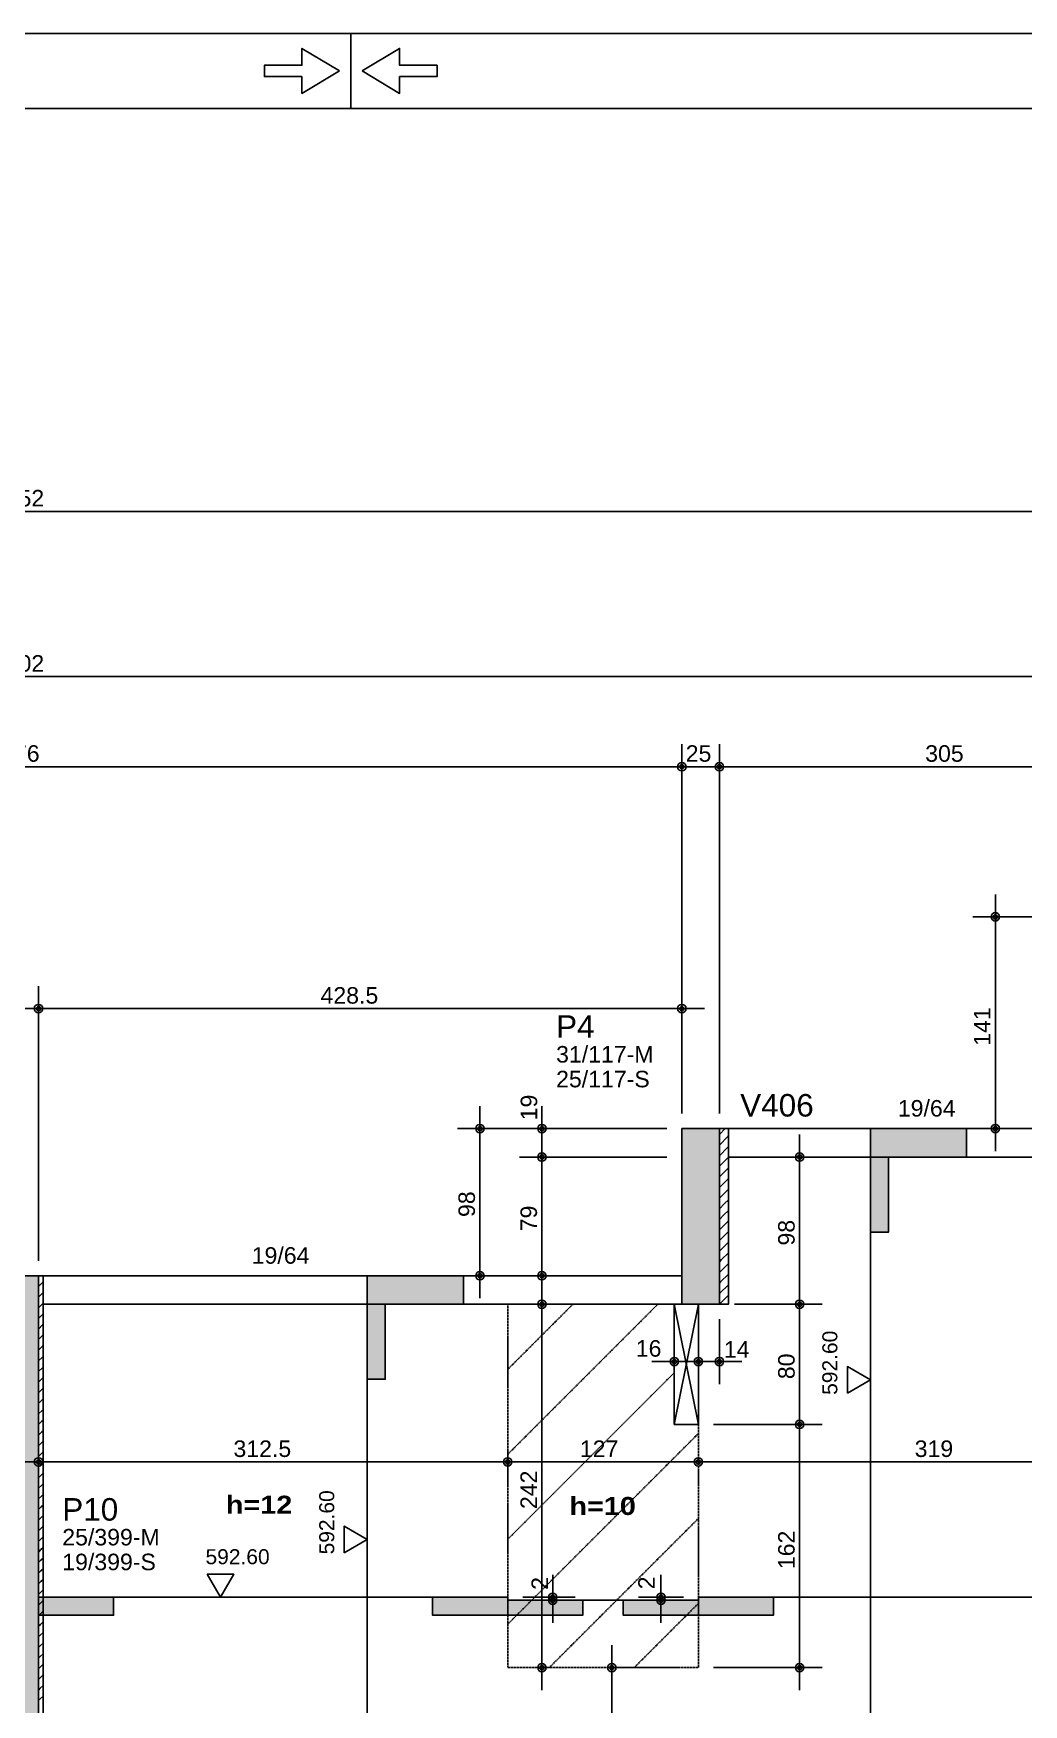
# Model space of a CAD drawing. Extents: x 0 to 7795, y 0 to 4205.
# Drawn here: x 2959 to 3618, y 3092 to 4205 of the extents above; entities that cross this region are included whole.
import ezdxf

# ---------------------------------------------------------------- set-up
doc = ezdxf.new("R2010")
doc.units = 0
doc.header["$MEASUREMENT"] = 0
doc.linetypes.add('ESTILO_TQS_0001', pattern=[1, 0.7, -0.3])
for name, color, linetype in [('MTH-179', 1, 'CONTINUOUS'), ('MTH-224', 4, 'CONTINUOUS'), ('MTH-230', 1, 'CONTINUOUS'), ('MTH-COTAS7', 31, 'CONTINUOUS'), ('MTH-DIM-PILAR', 3, 'CONTINUOUS'), ('MTH-DIM-VIGA', 3, 'CONTINUOUS'), ('MTH-FACE-VIGA', 7, 'CONTINUOUS'), ('MTH-LINHA-SEÇÃO', 16, 'CONTINUOUS'), ('MTH-MARGEM', 5, 'CONTINUOUS'), ('MTH-PILAR-SEGUE', 5, 'CONTINUOUS'), ('MTH-SIMB_COTA', 3, 'CONTINUOUS'), ('MTH-SOMBRA21', 150, 'CONTINUOUS'), ('MTH-SOMBRA25', 253, 'CONTINUOUS'), ('MTH-TIT1-PILAR', 5, 'CONTINUOUS'), ('MTH-TIT1-VIGA', 5, 'CONTINUOUS'), ('MTH-TRACEJADO-216', 1, 'CONTINUOUS'), ('MTH-TXT', 4, 'CONTINUOUS'), ('MTH-TXT-NEGRITO', 5, 'CONTINUOUS')]:
    doc.layers.add(name, color=color, linetype=linetype)
doc.styles.add('TQS_ARIAL', font='arial.ttf')
doc.styles.add('TQS_ARIAL_BLACK', font='ariblk.ttf')

msp = doc.modelspace()

# ---------------------------------------------------------------- linework, layer by layer
at = {"layer": 'MTH-179', "linetype": 'Continuous'}
for p, q in [((7795.004008, 4204.998269), (0.004008, 4204.998269)), ((3170.004008, 4154.998269), (3170.004008, 4204.998269))]:
    msp.add_line(p, q, dxfattribs=at)
for points in [[(3162.503275, 4179.998269), (3137.503275, 4164.998269), (3137.503275, 4176.248269), (3112.503275, 4176.248269), (3112.503275, 4183.748269), (3137.503275, 4183.748269), (3137.503275, 4194.998269), (3162.503275, 4179.998269)], [(3177.503275, 4179.998269), (3202.503275, 4164.998269), (3202.503275, 4176.248269), (3227.503275, 4176.248269), (3227.503275, 4183.748269), (3202.503275, 4183.748269), (3202.503275, 4194.998269), (3177.503275, 4179.998269)]]:
    msp.add_lwpolyline(points, dxfattribs=at)
at = {"layer": 'MTH-224', "linetype": 'Continuous'}
for points in [[(3500.790533, 3299.453145), (3516.089003, 3308.286149), (3500.790533, 3317.118273), (3500.790533, 3299.453145)], [(3165.675639, 3193.19002), (3180.974109, 3202.023023), (3165.675639, 3210.855148), (3165.675639, 3193.19002)], [(3074.408587, 3178.810307), (3083.24159, 3163.511837), (3092.073715, 3178.810307), (3074.408587, 3178.810307)]]:
    msp.add_lwpolyline(points, dxfattribs=at)
at = {"layer": 'MTH-230', "linetype": 'Continuous'}
for p, q in [((3401.511371, 3358.635498), (3385.511369, 3278.635497)), ((3385.511369, 3358.635498), (3401.511371, 3278.635497))]:
    msp.add_line(p, q, dxfattribs=at)
at = {"layer": 'MTH-COTAS7', "linetype": 'Continuous'}
for p, q in [((561.511366, 3886.665182), (5343.511366, 3886.665182)), ((2086.511366, 3776.636556), (3818.511366, 3776.636556)), ((3390.511366, 3485.6355), (3390.511366, 3731.636556)), ((3390.511366, 3485.6355), (3390.511366, 3731.636556)), ((3415.511366, 3485.635501), (3415.511366, 3731.636556)), ((3415.511366, 3485.635501), (3415.511366, 3731.636556)), ((2499.511366, 3716.636556), (3405.511366, 3716.636556)), ((3375.511366, 3716.636556), (3430.511366, 3716.636556)), ((3400.511366, 3716.636556), (3735.511366, 3716.636556)), ((3599.328166, 3460.635501), (3599.328166, 3631.636556)), ((3700.511366, 3616.636556), (3584.328166, 3616.636556)), ((2962.011366, 3387.635501), (2962.011366, 3570.540605)), ((2962.011366, 3387.635501), (2962.011366, 3570.540605)), ((3390.511366, 3485.6355), (3390.511366, 3570.540605)), ((2928.011366, 3555.540605), (2977.011366, 3555.540605)), ((2947.011366, 3555.540605), (3405.511366, 3555.540605)), ((3256.007995, 3362.635501), (3256.007995, 3490.6355)), ((3297.324079, 3441.635501), (3297.324079, 3490.6355)), ((3306.303287, 3475.6355), (3241.007995, 3475.6355)), ((3380.511366, 3475.6355), (3282.324079, 3475.6355)), ((3665.1708, 3475.635501), (3584.328166, 3475.635501)), ((3297.324079, 3362.635501), (3297.324079, 3471.635501)), ((3468.952843, 3343.6355), (3468.952843, 3471.635501)), ((3380.511366, 3456.635501), (3282.324079, 3456.635501)), ((3370.511366, 3456.635501), (3282.324079, 3456.635501)), ((3458.663286, 3456.635501), (3483.952843, 3456.635501)), ((3302.324079, 3377.635501), (3241.007995, 3377.635501)), ((3281.424297, 3377.635501), (3312.324079, 3377.635501)), ((3297.324079, 3101.618207), (3297.324079, 3373.635501)), ((3468.952843, 3263.635487), (3468.952843, 3373.6355)), ((3425.511366, 3358.6355), (3483.952843, 3358.6355)), ((3425.511366, 3358.6355), (3483.952843, 3358.6355)), ((3415.511366, 3348.6355), (3415.511366, 3305.419756)), ((3385.511366, 3328.635498), (3385.511366, 3335.419756)), ((3401.51137, 3328.635497), (3401.51137, 3335.419756)), ((3416.51137, 3320.419756), (3370.511366, 3320.419756)), ((3386.51137, 3320.419756), (3430.511366, 3320.419756)), ((3401.51137, 3325.419756), (3401.51137, 3305.419756)), ((3468.952843, 3101.618207), (3468.952843, 3293.635487)), ((3411.511371, 3278.635487), (3483.952843, 3278.635487)), ((3411.511371, 3278.635487), (3483.952843, 3278.635487)), ((2962.011366, 3262.863008), (2962.011366, 3238.623753)), ((3274.511333, 3261.519051), (3274.511333, 3238.623753)), ((2947.011366, 3253.623753), (3289.511333, 3253.623753)), ((3259.511333, 3253.623753), (3416.511366, 3253.623753)), ((3274.511333, 3253.384359), (3274.511333, 3238.623753)), ((3386.511366, 3253.623753), (3735.511366, 3253.623753)), ((3401.511366, 3248.496376), (3401.511366, 3238.623753)), ((3401.511366, 3246.423754), (3401.511366, 3238.623753)), ((3304.482815, 3146.511837), (3304.482815, 3178.511837)), ((3376.619606, 3146.511837), (3376.619606, 3178.511837)), ((3284.511333, 3163.511837), (3319.482815, 3163.511837)), ((3284.511333, 3161.511837), (3319.482815, 3161.511837)), ((3391.511366, 3163.511837), (3361.619606, 3163.511837)), ((3391.511366, 3161.511837), (3361.619606, 3161.511837)), ((3343.886591, 2982.635497), (3343.886591, 3131.618201)), ((3348.01135, 3116.618201), (3358.886591, 3116.618201)), ((3411.511371, 3116.618207), (3483.952843, 3116.618207))]:
    msp.add_line(p, q, dxfattribs=at)
at = {"layer": 'MTH-FACE-VIGA', "linetype": 'Continuous'}
for p, q in [((3415.511366, 3471.732146), (3419.414721, 3475.635501)), ((3415.511366, 3464.661078), (3421.242479, 3470.39219)), ((3415.511366, 3457.59001), (3420.860259, 3462.938903)), ((3420.860259, 3462.938903), (3421.511366, 3463.59001)), ((3421.242479, 3470.39219), (3421.511366, 3470.661078)), ((3415.511366, 3450.518942), (3420.478039, 3455.485615)), ((3420.478039, 3455.485615), (3421.511366, 3456.518942)), ((3415.511366, 3443.447875), (3420.095819, 3448.032327)), ((3415.511366, 3436.376807), (3419.713599, 3440.57904)), ((3419.713599, 3440.57904), (3421.511366, 3442.376807)), ((3420.095819, 3448.032327), (3421.511366, 3449.447875)), ((3415.511366, 3429.305739), (3419.331379, 3433.125752)), ((3418.94916, 3425.672464), (3421.511366, 3428.234671)), ((3419.331379, 3433.125752), (3421.511366, 3435.305739)), ((3415.511366, 3422.234671), (3418.94916, 3425.672464)), ((3415.511366, 3415.163603), (3418.56694, 3418.219177)), ((3418.56694, 3418.219177), (3421.511366, 3421.163603)), ((3415.511366, 3408.092536), (3418.18472, 3410.765889)), ((3417.8025, 3403.312601), (3421.511366, 3407.021468)), ((3418.18472, 3410.765889), (3421.511366, 3414.092536)), ((3415.511366, 3401.021468), (3417.8025, 3403.312601)), ((3415.511366, 3393.9504), (3417.42028, 3395.859313)), ((3417.42028, 3395.859313), (3421.511366, 3399.9504)), ((3415.511366, 3386.879332), (3417.03806, 3388.406026)), ((3416.65584, 3380.952738), (3421.511366, 3385.808264)), ((3417.03806, 3388.406026), (3421.511366, 3392.879332)), ((2962.011366, 3377.475653), (2962.171214, 3377.635501)), ((2962.011366, 3370.404585), (2964.979314, 3373.372533)), ((2964.979314, 3373.372533), (2965.011366, 3373.404585)), ((3415.511366, 3379.808264), (3416.65584, 3380.952738)), ((3415.511366, 3372.737197), (3416.27362, 3373.49945)), ((3416.27362, 3373.49945), (3421.511366, 3378.737197)), ((2962.011366, 3363.333517), (2964.925745, 3366.247896)), ((2964.925745, 3366.247896), (2965.011366, 3366.333517)), ((3415.511366, 3365.666129), (3415.891401, 3366.046163)), ((3415.551805, 3358.6355), (3421.511366, 3364.595061)), ((3415.891401, 3366.046163), (3421.511366, 3371.666129)), ((2962.011366, 3356.26245), (2964.872177, 3359.12326)), ((2962.011366, 3349.191382), (2964.818608, 3351.998623)), ((2964.818608, 3351.998623), (2965.011366, 3352.191382)), ((2964.872177, 3359.12326), (2965.011366, 3359.26245)), ((2962.011366, 3342.120314), (2964.765039, 3344.873987)), ((2964.765039, 3344.873987), (2965.011366, 3345.120314)), ((2962.011366, 3335.049246), (2964.711471, 3337.74935)), ((2962.011366, 3327.978178), (2964.657902, 3330.624714)), ((2964.657902, 3330.624714), (2965.011366, 3330.978178)), ((2964.711471, 3337.74935), (2965.011366, 3338.049246)), ((2962.011366, 3320.907111), (2964.604333, 3323.500077)), ((2964.550765, 3316.375441), (2965.011366, 3316.836043)), ((2964.604333, 3323.500077), (2965.011366, 3323.907111)), ((2962.011366, 3313.836043), (2964.550765, 3316.375441)), ((2962.011366, 3306.764975), (2964.497196, 3309.250804)), ((2964.497196, 3309.250804), (2965.011366, 3309.764975)), ((2962.011366, 3299.693907), (2964.443627, 3302.126168)), ((2962.011366, 3292.622839), (2964.390058, 3295.001531)), ((2964.390058, 3295.001531), (2965.011366, 3295.622839)), ((2964.443627, 3302.126168), (2965.011366, 3302.693907)), ((2962.011366, 3285.551772), (2964.33649, 3287.876895)), ((2964.33649, 3287.876895), (2965.011366, 3288.551772)), ((2962.011366, 3278.480704), (2964.282921, 3280.752258)), ((2962.011366, 3271.409636), (2964.229352, 3273.627622)), ((2964.229352, 3273.627622), (2965.011366, 3274.409636)), ((2964.282921, 3280.752258), (2965.011366, 3281.480704)), ((2962.011366, 3264.338568), (2964.175784, 3266.502985)), ((2964.175784, 3266.502985), (2965.011366, 3267.338568)), ((2962.011366, 3257.2675), (2964.122215, 3259.378349)), ((2962.011366, 3250.196433), (2964.068646, 3252.253712)), ((2964.068646, 3252.253712), (2965.011366, 3253.196433)), ((2964.122215, 3259.378349), (2965.011366, 3260.2675)), ((2962.011366, 3243.125365), (2964.015078, 3245.129076)), ((2963.961509, 3238.004439), (2965.011366, 3239.054297)), ((2964.015078, 3245.129076), (2965.011366, 3246.125365)), ((2962.011366, 3236.054297), (2963.961509, 3238.004439)), ((2962.011366, 3228.983229), (2963.90794, 3230.879803)), ((2963.90794, 3230.879803), (2965.011366, 3231.983229)), ((2962.011366, 3221.912161), (2963.854372, 3223.755166)), ((2962.011366, 3214.841093), (2963.800803, 3216.63053)), ((2963.800803, 3216.63053), (2965.011366, 3217.841093)), ((2963.854372, 3223.755166), (2965.011366, 3224.912161)), ((2962.011366, 3207.770026), (2963.747234, 3209.505893)), ((2963.747234, 3209.505893), (2965.011366, 3210.770026)), ((2962.011366, 3200.698958), (2963.693665, 3202.381257)), ((2962.011366, 3193.62789), (2963.640097, 3195.25662)), ((2963.640097, 3195.25662), (2965.011366, 3196.62789)), ((2963.693665, 3202.381257), (2965.011366, 3203.698958)), ((2962.011366, 3186.556822), (2963.586528, 3188.131984)), ((2963.586528, 3188.131984), (2965.011366, 3189.556822)), ((2962.011366, 3179.485754), (2963.532959, 3181.007347)), ((2962.011366, 3172.414687), (2963.479391, 3173.882711)), ((2963.479391, 3173.882711), (2965.011366, 3175.414687)), ((2963.532959, 3181.007347), (2965.011366, 3182.485754)), ((2962.011366, 3165.343619), (2963.425822, 3166.758074)), ((2963.372253, 3159.633438), (2965.011366, 3161.272551)), ((2963.425822, 3166.758074), (2965.011366, 3168.343619)), ((2962.011366, 3158.272551), (2963.372253, 3159.633438)), ((2962.011366, 3151.201483), (2963.318685, 3152.508801)), ((2963.318685, 3152.508801), (2965.011366, 3154.201483)), ((2962.011366, 3144.130415), (2963.265116, 3145.384165)), ((2963.211547, 3138.259528), (2965.011366, 3140.059348)), ((2963.265116, 3145.384165), (2965.011366, 3147.130415)), ((2962.011366, 3137.059348), (2963.211547, 3138.259528)), ((2962.011366, 3129.98828), (2963.157978, 3131.134892)), ((2963.157978, 3131.134892), (2965.011366, 3132.98828)), ((2962.011366, 3122.917212), (2963.10441, 3124.010255)), ((2962.011366, 3115.846144), (2963.050841, 3116.885619)), ((2963.050841, 3116.885619), (2965.011366, 3118.846144)), ((2963.10441, 3124.010255), (2965.011366, 3125.917212)), ((2962.011366, 3108.775076), (2962.997272, 3109.760982)), ((2962.997272, 3109.760982), (2965.011366, 3111.775076)), ((2962.011366, 3101.704008), (2962.943704, 3102.636346)), ((2962.011366, 3094.632941), (2962.890135, 3095.511709)), ((2962.890135, 3095.511709), (2965.011366, 3097.632941)), ((2962.943704, 3102.636346), (2965.011366, 3104.704008))]:
    msp.add_line(p, q, dxfattribs=at)
for points in [[(3712.511366, 3475.635501), (3415.511366, 3475.635501)], [(3421.511366, 3475.635501), (3415.511366, 3475.635501), (3415.511366, 3358.6355), (3421.511366, 3358.6355), (3421.511366, 3475.635501)], [(3421.511366, 3456.635501), (3712.511366, 3456.635501)], [(3390.511366, 3377.635501), (2962.011366, 3377.635501)], [(2965.011366, 3377.635501), (2962.011366, 3377.635501), (2962.011366, 2978.635501), (2965.011366, 2978.635501), (2965.011366, 3377.635501)], [(2965.011366, 3358.635501), (3390.511366, 3358.635501)], [(3401.511371, 3358.635498), (3385.511369, 3358.635498), (3385.511369, 3278.635497), (3401.511371, 3278.635497), (3401.511371, 3358.635498)]]:
    msp.add_lwpolyline(points, dxfattribs=at)
at = {"layer": 'MTH-LINHA-SEÇÃO', "linetype": 'Continuous'}
for p, q in [((3516.089003, 2997.635497), (3516.089003, 3475.635501)), ((3180.974109, 2978.635501), (3180.974109, 3377.635501)), ((2962.011366, 3163.511837), (3274.511333, 3163.511837)), ((3401.511366, 3161.511837), (3274.511329, 3161.511837)), ((3401.511366, 3163.511837), (4193.511327, 3163.511837))]:
    msp.add_line(p, q, dxfattribs=at)
for points in [[(3516.089003, 3456.635501), (3516.089003, 3475.635501), (3580.089003, 3475.635501), (3580.089003, 3456.635501), (3516.089003, 3456.635501)], [(3516.089003, 3406.635501), (3516.089003, 3456.635501), (3528.089003, 3456.635501), (3528.089003, 3406.635501), (3516.089003, 3406.635501)], [(3180.974109, 3358.635501), (3180.974109, 3377.635501), (3244.974109, 3377.635501), (3244.974109, 3358.635501), (3180.974109, 3358.635501)], [(3180.974109, 3308.635501), (3180.974109, 3358.635501), (3192.974109, 3358.635501), (3192.974109, 3308.635501), (3180.974109, 3308.635501)], [(3012.011366, 3163.511837), (2962.011366, 3163.511837), (2962.011366, 3151.511837), (3012.011366, 3151.511837), (3012.011366, 3163.511837)], [(3274.511329, 3163.511837), (3224.511329, 3163.511837), (3224.511329, 3151.511837), (3274.511329, 3151.511837), (3274.511329, 3163.511837)], [(3324.511329, 3161.511837), (3274.511329, 3161.511837), (3274.511329, 3151.511837), (3324.511329, 3151.511837), (3324.511329, 3161.511837)], [(3401.511366, 3161.511837), (3351.511366, 3161.511837), (3351.511366, 3151.511837), (3401.511366, 3151.511837), (3401.511366, 3161.511837)], [(3451.511366, 3163.511837), (3401.511366, 3163.511837), (3401.511366, 3151.511837), (3451.511366, 3151.511837), (3451.511366, 3163.511837)]]:
    msp.add_lwpolyline(points, dxfattribs=at)
at = {"layer": 'MTH-MARGEM', "linetype": 'Continuous'}
msp.add_line((7745.004008, 4154.998269), (175.004008, 4154.998269), dxfattribs=at)
at = {"layer": 'MTH-PILAR-SEGUE', "linetype": 'Continuous'}
for points in [[(3390.511366, 3358.6355), (3415.511366, 3358.6355), (3415.511366, 3475.6355), (3390.511366, 3475.6355), (3390.511366, 3358.6355)], [(2943.011366, 2978.635501), (2962.011366, 2978.635501), (2962.011366, 3377.635503), (2943.011366, 3377.635503), (2943.011366, 2978.635501)]]:
    msp.add_lwpolyline(points, dxfattribs=at)
at = {"layer": 'MTH-SIMB_COTA', "linetype": 'Continuous'}
for centre, radius in [((3390.511366, 3716.636556), 2.8), ((3390.511366, 3716.636556), 2.8), ((3390.511366, 3716.636556), 1.4), ((3390.511366, 3716.636556), 1.4), ((3415.511366, 3716.636556), 2.8), ((3415.511366, 3716.636556), 2.8), ((3415.511366, 3716.636556), 1.4), ((3415.511366, 3716.636556), 1.4), ((3599.328166, 3616.636556), 2.8), ((3599.328166, 3616.636556), 1.4), ((2962.011366, 3555.540605), 2.8), ((2962.011366, 3555.540605), 2.8), ((2962.011366, 3555.540605), 1.4), ((2962.011366, 3555.540605), 1.4), ((3390.511366, 3555.540605), 2.8), ((3390.511366, 3555.540605), 1.4), ((3256.007995, 3475.6355), 2.8), ((3256.007995, 3475.6355), 1.4), ((3297.324079, 3475.6355), 2.8), ((3297.324079, 3475.6355), 1.4), ((3599.328166, 3475.635501), 2.8), ((3599.328166, 3475.635501), 1.4), ((3297.324079, 3456.635501), 2.8), ((3297.324079, 3456.635501), 2.8), ((3297.324079, 3456.635501), 1.4), ((3297.324079, 3456.635501), 1.4), ((3468.952843, 3456.635501), 2.8), ((3468.952843, 3456.635501), 1.4), ((3256.007995, 3377.635501), 2.8), ((3256.007995, 3377.635501), 1.4), ((3297.324079, 3377.635501), 2.8), ((3297.324079, 3377.635501), 1.4), ((3297.324079, 3358.635501), 2.8), ((3468.952843, 3358.6355), 2.8), ((3468.952843, 3358.6355), 2.8), ((3297.324079, 3358.635501), 1.4), ((3468.952843, 3358.6355), 1.4), ((3468.952843, 3358.6355), 1.4), ((3385.511366, 3320.419756), 2.8), ((3385.511366, 3320.419756), 1.4), ((3401.51137, 3320.419756), 2.8), ((3401.51137, 3320.419756), 2.8), ((3401.51137, 3320.419756), 1.4), ((3401.51137, 3320.419756), 1.4), ((3415.511366, 3320.419756), 2.8), ((3415.511366, 3320.419756), 1.4), ((3468.952843, 3278.635487), 2.8), ((3468.952843, 3278.635487), 2.8), ((3468.952843, 3278.635487), 1.4), ((3468.952843, 3278.635487), 1.4), ((2962.011366, 3253.623753), 2.8), ((2962.011366, 3253.623753), 1.4), ((3274.511333, 3253.623753), 2.8), ((3274.511333, 3253.623753), 2.8), ((3274.511333, 3253.623753), 1.4), ((3274.511333, 3253.623753), 1.4), ((3401.511366, 3253.623753), 2.8), ((3401.511366, 3253.623753), 2.8), ((3401.511366, 3253.623753), 1.4), ((3401.511366, 3253.623753), 1.4), ((3304.482815, 3163.511837), 2.8), ((3304.482815, 3161.511837), 2.8), ((3304.482815, 3163.511837), 1.4), ((3304.482815, 3161.511837), 1.4), ((3376.619606, 3163.511837), 2.8), ((3376.619606, 3161.511837), 2.8), ((3376.619606, 3163.511837), 1.4), ((3376.619606, 3161.511837), 1.4), ((3297.324079, 3116.618207), 2.8), ((3297.324079, 3116.618207), 1.4), ((3343.886591, 3116.618201), 2.8), ((3343.886591, 3116.618201), 1.4), ((3468.952843, 3116.618207), 2.8), ((3468.952843, 3116.618207), 1.4)]:
    msp.add_circle(centre, radius, dxfattribs=at)
at = {"layer": 'MTH-SOMBRA21', "linetype": 'Continuous'}
for points in [[(3516.089003, 3456.635501), (3516.089003, 3475.635501), (3580.089003, 3475.635501)], [(3516.089003, 3456.635501), (3580.089003, 3475.635501), (3580.089003, 3456.635501)], [(3516.089003, 3456.635501), (3580.089003, 3456.635501), (3516.089003, 3456.635501)], [(3516.089003, 3406.635501), (3516.089003, 3456.635501), (3528.089003, 3456.635501)], [(3516.089003, 3406.635501), (3528.089003, 3456.635501), (3528.089003, 3406.635501)], [(3516.089003, 3406.635501), (3528.089003, 3406.635501), (3516.089003, 3406.635501)], [(3180.974109, 3358.635501), (3180.974109, 3377.635501), (3244.974109, 3377.635501)], [(3180.974109, 3358.635501), (3244.974109, 3377.635501), (3244.974109, 3358.635501)], [(3180.974109, 3358.635501), (3244.974109, 3358.635501), (3180.974109, 3358.635501)], [(3180.974109, 3308.635501), (3180.974109, 3358.635501), (3192.974109, 3358.635501)], [(3180.974109, 3308.635501), (3192.974109, 3358.635501), (3192.974109, 3308.635501)], [(3180.974109, 3308.635501), (3192.974109, 3308.635501), (3180.974109, 3308.635501)], [(3012.011366, 3163.511837), (2962.011366, 3163.511837), (2962.011366, 3151.511837)], [(3012.011366, 3163.511837), (2962.011366, 3151.511837), (3012.011366, 3151.511837)], [(3012.011366, 3163.511837), (3012.011366, 3151.511837), (3012.011366, 3163.511837)], [(3274.511329, 3163.511837), (3224.511329, 3163.511837), (3224.511329, 3151.511837)], [(3274.511329, 3163.511837), (3224.511329, 3151.511837), (3274.511329, 3151.511837)], [(3274.511329, 3163.511837), (3274.511329, 3151.511837), (3274.511329, 3163.511837)], [(3324.511329, 3161.511837), (3274.511329, 3161.511837), (3274.511329, 3151.511837)], [(3324.511329, 3161.511837), (3274.511329, 3151.511837), (3324.511329, 3151.511837)], [(3324.511329, 3161.511837), (3324.511329, 3151.511837), (3324.511329, 3161.511837)], [(3401.511366, 3161.511837), (3351.511366, 3161.511837), (3351.511366, 3151.511837)], [(3401.511366, 3161.511837), (3351.511366, 3151.511837), (3401.511366, 3151.511837)], [(3451.511366, 3163.511837), (3401.511366, 3163.511837), (3401.511366, 3151.511837)], [(3451.511366, 3163.511837), (3401.511366, 3151.511837), (3451.511366, 3151.511837)], [(3401.511366, 3161.511837), (3401.511366, 3151.511837), (3401.511366, 3161.511837)], [(3451.511366, 3163.511837), (3451.511366, 3151.511837), (3451.511366, 3163.511837)]]:
    msp.add_solid(points, dxfattribs=at)
at = {"layer": 'MTH-SOMBRA25', "linetype": 'Continuous'}
for points in [[(3390.511366, 3358.6355), (3415.511366, 3358.6355), (3415.511366, 3475.6355)], [(3390.511366, 3358.6355), (3415.511366, 3475.6355), (3390.511366, 3475.6355)], [(3390.511366, 3358.6355), (3390.511366, 3475.6355), (3390.511366, 3358.6355)], [(2943.011366, 2978.635501), (2962.011366, 2978.635501), (2962.011366, 3377.635503)], [(2943.011366, 2978.635501), (2962.011366, 3377.635503), (2943.011366, 3377.635503)]]:
    msp.add_solid(points, dxfattribs=at)
at = {"layer": 'MTH-TRACEJADO-216', "linetype": 'ESTILO_TQS_0001'}
for p, q in [((3274.511333, 3358.635501), (3274.511333, 3116.618201)), ((3274.511333, 3258.640484), (3374.506348, 3358.635498)), ((3274.511333, 3315.209026), (3317.937806, 3358.635498)), ((3401.511366, 3116.618201), (3401.511366, 3358.635501)), ((3274.511333, 3202.071941), (3385.511369, 3313.071977)), ((3274.511333, 3145.503399), (3401.511366, 3272.503432)), ((3302.194678, 3116.618201), (3401.511366, 3215.934889)), ((3358.76322, 3116.618201), (3401.511366, 3159.366347)), ((3274.511333, 3116.618201), (3401.511366, 3116.618201))]:
    msp.add_line(p, q, dxfattribs=at)

# ---------------------------------------------------------------- texts
at = {"layer": 'MTH-COTAS7', "linetype": 'Continuous', "style": 'TQS_ARIAL'}
for s, p in [('4752', (2931.611366, 3889.965182)), ('1702', (2931.611366, 3779.936556)), ('876', (2937.111366, 3719.936556)), ('25', (3393.111366, 3719.936556)), ('305', (3552.611366, 3719.936556)), ('428.5', (3149.861366, 3558.840605)), ('16', (3359.844703, 3323.719756)), ('14', (3418.480743, 3323.057412)), ('312.5', (3091.86135, 3256.923753)), ('127', (3322.61135, 3256.923753)), ('319', (3545.611366, 3256.923753))]:
    msp.add_text(s, height=11, dxfattribs=at).set_placement(p)
for s, p in [('141', (3596.028166, 3530.736028)), ('19', (3294.165514, 3481.126214)), ('98', (3252.707995, 3416.7355)), ('79', (3294.024079, 3407.235501)), ('98', (3465.652843, 3397.7355)), ('80', (3465.652843, 3308.735493)), ('242', (3294.024079, 3222.226854)), ('162', (3465.652843, 3182.226847)), ('2', (3301.361511, 3168.439669)), ('2', (3372.457868, 3168.786481))]:
    msp.add_text(s, height=11, rotation=90, dxfattribs=at).set_placement(p)
at = {"layer": 'MTH-DIM-PILAR', "linetype": 'Continuous', "style": 'TQS_ARIAL'}
for s, p in [('31/117-M', (3306.767031, 3519.606149)), ('25/117-S', (3306.767031, 3503.106149)), ('25/399-M', (2977.828113, 3198.017151)), ('19/399-S', (2977.828113, 3181.517151))]:
    msp.add_text(s, height=11, dxfattribs=at).set_placement(p)
at = {"layer": 'MTH-DIM-VIGA', "linetype": 'Continuous', "style": 'TQS_ARIAL'}
msp.add_text('19/64', height=11, rotation=360, dxfattribs=at).set_placement((3534.386366, 3483.635501))
msp.add_text('19/64', height=11, dxfattribs=at).set_placement((3104.020858, 3385.635501))
at = {"layer": 'MTH-TIT1-PILAR', "linetype": 'Continuous', "style": 'TQS_ARIAL'}
for s, p in [('P4', (3306.767031, 3536.106149)), ('P10', (2977.828113, 3214.517151))]:
    msp.add_text(s, height=15, dxfattribs=at).set_placement(p)
at = {"layer": 'MTH-TIT1-VIGA', "linetype": 'Continuous', "style": 'TQS_ARIAL'}
msp.add_text('V406', height=15, rotation=360, dxfattribs=at).set_placement((3429.386366, 3483.635501))
at = {"layer": 'MTH-TXT', "linetype": 'Continuous', "style": 'TQS_ARIAL'}
for p in [(3494.089003, 3298.286149), (3158.974109, 3192.023023)]:
    msp.add_text('592.60', height=10, rotation=90, dxfattribs=at).set_placement(p)
msp.add_text('592.60', height=10, dxfattribs=at).set_placement((3073.24159, 3185.511837))
at = {"layer": 'MTH-TXT-NEGRITO', "linetype": 'Continuous', "style": 'TQS_ARIAL_BLACK'}
for s, p in [('h=12', (3086.785288, 3219.121369)), ('h=10', (3315.622918, 3218.290344))]:
    msp.add_text(s, height=12, dxfattribs=at).set_placement(p)

doc.saveas('drawing.dxf')
